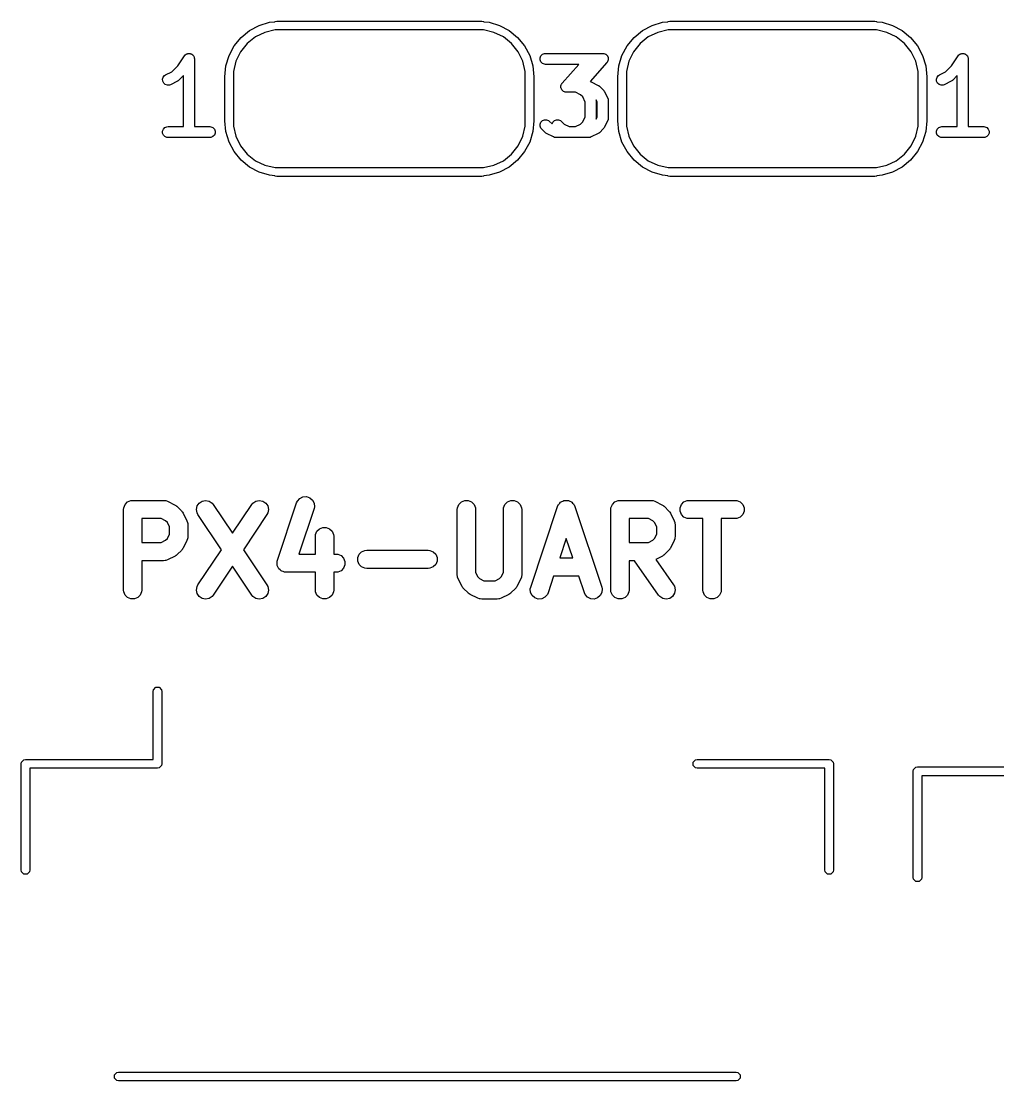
# Model space of a CAD drawing. Header units: inches. Extents: x -2.18 to 1.75, y 0.48 to 2.79.
# Drawn here: x 0.246 to 0.771, y 0.482 to 1.052 of the extents above; entities that cross this region are included whole.
import ezdxf

# ---------------------------------------------------------------- set-up
doc = ezdxf.new("R2010")
doc.units = ezdxf.units.IN
doc.header["$MEASUREMENT"] = 0
doc.layers.add('BLACK', color=250, linetype='CONTINUOUS')

msp = doc.modelspace()

# ---------------------------------------------------------------- linework, layer by layer
at = {"layer": 'BLACK', "linetype": 'CONTINUOUS'}
for p, q in [((0.36905, 1.04669), (0.37422, 1.04945)), ((0.37422, 1.04945), (0.37983, 1.05116)), ((0.37983, 1.05116), (0.38268, 1.05144)), ((0.38268, 1.05144), (0.3828, 1.05155)), ((0.3828, 1.05155), (0.3837, 1.05173)), ((0.3837, 1.05173), (0.49394, 1.05173)), ((0.49394, 1.05173), (0.49484, 1.05155)), ((0.49484, 1.05155), (0.49496, 1.05144)), ((0.49496, 1.05144), (0.49781, 1.05116)), ((0.49781, 1.05116), (0.50342, 1.04945)), ((0.50342, 1.04945), (0.50859, 1.04669)), ((0.58023, 1.04669), (0.5854, 1.04945)), ((0.5854, 1.04945), (0.59101, 1.05116)), ((0.59101, 1.05116), (0.59386, 1.05144)), ((0.59386, 1.05144), (0.59398, 1.05155)), ((0.59398, 1.05155), (0.59488, 1.05173)), ((0.59488, 1.05173), (0.70512, 1.05173)), ((0.70512, 1.05173), (0.70602, 1.05155)), ((0.70602, 1.05155), (0.70614, 1.05144)), ((0.70614, 1.05144), (0.70899, 1.05116)), ((0.70899, 1.05116), (0.7146, 1.04945)), ((0.7146, 1.04945), (0.71977, 1.04669)), ((0.36079, 1.03843), (0.36451, 1.04297)), ((0.36451, 1.04297), (0.36905, 1.04669)), ((0.37218, 1.04328), (0.36774, 1.03974)), ((0.37729, 1.04574), (0.37218, 1.04328)), ((0.38283, 1.04701), (0.37729, 1.04574)), ((0.38567, 1.04701), (0.38283, 1.04701)), ((0.49197, 1.04701), (0.38567, 1.04701)), ((0.49481, 1.04701), (0.49197, 1.04701)), ((0.50034, 1.04574), (0.49481, 1.04701)), ((0.50546, 1.04328), (0.50034, 1.04574)), ((0.5099, 1.03974), (0.50546, 1.04328)), ((0.50859, 1.04669), (0.51313, 1.04297)), ((0.51313, 1.04297), (0.51685, 1.03843)), ((0.57197, 1.03843), (0.57569, 1.04297)), ((0.57569, 1.04297), (0.58023, 1.04669)), ((0.58336, 1.04328), (0.57892, 1.03974)), ((0.58848, 1.04574), (0.58336, 1.04328)), ((0.59401, 1.04701), (0.58848, 1.04574)), ((0.59685, 1.04701), (0.59401, 1.04701)), ((0.70315, 1.04701), (0.59685, 1.04701)), ((0.70599, 1.04701), (0.70315, 1.04701)), ((0.71152, 1.04574), (0.70599, 1.04701)), ((0.71664, 1.04328), (0.71152, 1.04574)), ((0.72108, 1.03974), (0.71664, 1.04328)), ((0.71977, 1.04669), (0.72431, 1.04297)), ((0.72431, 1.04297), (0.72803, 1.03843)), ((0.35803, 1.03326), (0.36079, 1.03843)), ((0.36774, 1.03974), (0.3642, 1.0353)), ((0.51344, 1.0353), (0.5099, 1.03974)), ((0.51685, 1.03843), (0.51961, 1.03326)), ((0.56921, 1.03326), (0.57197, 1.03843)), ((0.57892, 1.03974), (0.57538, 1.0353)), ((0.72462, 1.0353), (0.72108, 1.03974)), ((0.72803, 1.03843), (0.73079, 1.03326)), ((0.33041, 1.02772), (0.334, 1.0331)), ((0.334, 1.03311), (0.33437, 1.03355)), ((0.334, 1.0331), (0.334, 1.03311)), ((0.334, 1.0331), (0.334, 1.0331)), ((0.334, 1.0331), (0.334, 1.0331)), ((0.33437, 1.03355), (0.33461, 1.03371)), ((0.33461, 1.03371), (0.33482, 1.03392)), ((0.33482, 1.03392), (0.33508, 1.03403)), ((0.33508, 1.03403), (0.33532, 1.03419)), ((0.33532, 1.03419), (0.33561, 1.03425)), ((0.33561, 1.03425), (0.33588, 1.03436)), ((0.33588, 1.03436), (0.33617, 1.03436)), ((0.33617, 1.03436), (0.33645, 1.03442)), ((0.33645, 1.03442), (0.33674, 1.03436)), ((0.33674, 1.03436), (0.33703, 1.03436)), ((0.33703, 1.03436), (0.3373, 1.03425)), ((0.3373, 1.03425), (0.33758, 1.03419)), ((0.33758, 1.03419), (0.33783, 1.03403)), ((0.33783, 1.03403), (0.3381, 1.03392)), ((0.3381, 1.03392), (0.3383, 1.03371)), ((0.3383, 1.03371), (0.33854, 1.03355)), ((0.33854, 1.03355), (0.33871, 1.03331)), ((0.33871, 1.03331), (0.33891, 1.0331)), ((0.33891, 1.0331), (0.33902, 1.03284)), ((0.33902, 1.03284), (0.33918, 1.0326)), ((0.33918, 1.0326), (0.33924, 1.03231)), ((0.33924, 1.03231), (0.33935, 1.03204)), ((0.33935, 1.03204), (0.33941, 1.03147)), ((0.35632, 1.02765), (0.35803, 1.03326)), ((0.3642, 1.0353), (0.36174, 1.03019)), ((0.5159, 1.03019), (0.51344, 1.0353)), ((0.51961, 1.03326), (0.52131, 1.02765)), ((0.52516, 1.03204), (0.5256, 1.0331)), ((0.52516, 1.03089), (0.52516, 1.03204)), ((0.5256, 1.0331), (0.52642, 1.03392)), ((0.52642, 1.03392), (0.52748, 1.03436)), ((0.52748, 1.03436), (0.52806, 1.03442)), ((0.52806, 1.03442), (0.55243, 1.03442)), ((0.55243, 1.03442), (0.55889, 1.03442)), ((0.55889, 1.03442), (0.55919, 1.03439)), ((0.55919, 1.03439), (0.55927, 1.03439)), ((0.55927, 1.03439), (0.55932, 1.03437)), ((0.55932, 1.03437), (0.55946, 1.03436)), ((0.55946, 1.03436), (0.55991, 1.03418)), ((0.55991, 1.03418), (0.56036, 1.03402)), ((0.56036, 1.03402), (0.56043, 1.03396)), ((0.56043, 1.03396), (0.56053, 1.03392)), ((0.56053, 1.03392), (0.56087, 1.03358)), ((0.56087, 1.03358), (0.56123, 1.03326)), ((0.56123, 1.03326), (0.56127, 1.03317)), ((0.56127, 1.03317), (0.56134, 1.0331)), ((0.56134, 1.0331), (0.56152, 1.03266)), ((0.56152, 1.03266), (0.56174, 1.03223)), ((0.56174, 1.03223), (0.56174, 1.03213)), ((0.56174, 1.03213), (0.56178, 1.03204)), ((0.56178, 1.03204), (0.56178, 1.03156)), ((0.56178, 1.03156), (0.56181, 1.03108)), ((0.5675, 1.02765), (0.56921, 1.03326)), ((0.57538, 1.0353), (0.57292, 1.03019)), ((0.72708, 1.03019), (0.72462, 1.0353)), ((0.73079, 1.03326), (0.7325, 1.02765)), ((0.74632, 1.02772), (0.74991, 1.0331)), ((0.74991, 1.03311), (0.75027, 1.03355)), ((0.74991, 1.0331), (0.74991, 1.03311)), ((0.74991, 1.0331), (0.74991, 1.0331)), ((0.74991, 1.0331), (0.74991, 1.0331)), ((0.75027, 1.03355), (0.75051, 1.03371)), ((0.75051, 1.03371), (0.75072, 1.03392)), ((0.75072, 1.03392), (0.75099, 1.03403)), ((0.75099, 1.03403), (0.75123, 1.03419)), ((0.75123, 1.03419), (0.75152, 1.03425)), ((0.75152, 1.03425), (0.75179, 1.03436)), ((0.75179, 1.03436), (0.75208, 1.03436)), ((0.75208, 1.03436), (0.75236, 1.03442)), ((0.75236, 1.03442), (0.75265, 1.03436)), ((0.75265, 1.03436), (0.75294, 1.03436)), ((0.75294, 1.03436), (0.75321, 1.03425)), ((0.75321, 1.03425), (0.75349, 1.03419)), ((0.75349, 1.03419), (0.75373, 1.03403)), ((0.75373, 1.03403), (0.754, 1.03392)), ((0.754, 1.03392), (0.75421, 1.03371)), ((0.75421, 1.03371), (0.75445, 1.03355)), ((0.75445, 1.03355), (0.75461, 1.03331)), ((0.75461, 1.03331), (0.75482, 1.0331)), ((0.75482, 1.0331), (0.75493, 1.03284)), ((0.75493, 1.03284), (0.75509, 1.0326)), ((0.75509, 1.0326), (0.75515, 1.03231)), ((0.75515, 1.03231), (0.75526, 1.03204)), ((0.75526, 1.03204), (0.75531, 1.03147)), ((0.32721, 1.02452), (0.33041, 1.02772)), ((0.33941, 1.03147), (0.33941, 1.03147)), ((0.33941, 1.03147), (0.33941, 1.03147)), ((0.33941, 1.03147), (0.33941, 1.03146)), ((0.33941, 1.03146), (0.33941, 0.99505)), ((0.35575, 1.02181), (0.35632, 1.02765)), ((0.36174, 1.03019), (0.36047, 1.02465)), ((0.51717, 1.02465), (0.5159, 1.03019)), ((0.52131, 1.02765), (0.52189, 1.02181)), ((0.5256, 1.02982), (0.52516, 1.03089)), ((0.52642, 1.02901), (0.5256, 1.02982)), ((0.52748, 1.02857), (0.52642, 1.02901)), ((0.52806, 1.02851), (0.52748, 1.02857)), ((0.53451, 1.02851), (0.52806, 1.02851)), ((0.54592, 1.02851), (0.53451, 1.02851)), ((0.53708, 1.01841), (0.54592, 1.02851)), ((0.56111, 1.02952), (0.55218, 1.01931)), ((0.56129, 1.02977), (0.56111, 1.02952)), ((0.56134, 1.02982), (0.56129, 1.02977)), ((0.56136, 1.02988), (0.56134, 1.02982)), ((0.56145, 1.02999), (0.56136, 1.02988)), ((0.5616, 1.03044), (0.56145, 1.02999)), ((0.56178, 1.03089), (0.5616, 1.03044)), ((0.56181, 1.03108), (0.56178, 1.03099)), ((0.56178, 1.03099), (0.56178, 1.03089)), ((0.56693, 1.02181), (0.5675, 1.02765)), ((0.57292, 1.03019), (0.57165, 1.02465)), ((0.72835, 1.02465), (0.72708, 1.03019)), ((0.7325, 1.02765), (0.73307, 1.02181)), ((0.74311, 1.02452), (0.74632, 1.02772)), ((0.75531, 1.03147), (0.75531, 1.03147)), ((0.75531, 1.03147), (0.75531, 1.03147)), ((0.75531, 1.03147), (0.75531, 1.03146)), ((0.75531, 1.03146), (0.75531, 0.99505)), ((0.32228, 1.02058), (0.32264, 1.02168)), ((0.32236, 1.01944), (0.32228, 1.02058)), ((0.32264, 1.02168), (0.3234, 1.02255)), ((0.3234, 1.02255), (0.32389, 1.02286)), ((0.32389, 1.02286), (0.32721, 1.02452)), ((0.3335, 1.02246), (0.33105, 1.02)), ((0.3335, 0.99505), (0.3335, 1.02246)), ((0.35575, 0.99819), (0.35575, 1.02181)), ((0.36047, 1.02465), (0.36047, 1.02181)), ((0.36047, 1.02181), (0.36047, 0.99819)), ((0.51717, 1.02181), (0.51717, 1.02465)), ((0.51717, 0.99819), (0.51717, 1.02181)), ((0.52189, 1.02181), (0.52189, 0.99819)), ((0.56693, 0.99819), (0.56693, 1.02181)), ((0.57165, 1.02465), (0.57165, 1.02181)), ((0.57165, 1.02181), (0.57165, 0.99819)), ((0.72835, 1.02181), (0.72835, 1.02465)), ((0.72835, 0.99819), (0.72835, 1.02181)), ((0.73307, 1.02181), (0.73307, 0.99819)), ((0.73818, 1.02058), (0.73855, 1.02168)), ((0.73827, 1.01944), (0.73818, 1.02058)), ((0.73855, 1.02168), (0.7393, 1.02255)), ((0.7393, 1.02255), (0.73979, 1.02286)), ((0.73979, 1.02286), (0.74311, 1.02452)), ((0.74941, 1.02246), (0.74695, 1.02)), ((0.74941, 0.99505), (0.74941, 1.02246)), ((0.32288, 1.0184), (0.32236, 1.01944)), ((0.32375, 1.01765), (0.32288, 1.0184)), ((0.32484, 1.01729), (0.32375, 1.01765)), ((0.32599, 1.01737), (0.32484, 1.01729)), ((0.32653, 1.01757), (0.32599, 1.01737)), ((0.33028, 1.01945), (0.32653, 1.01757)), ((0.33053, 1.01961), (0.33028, 1.01945)), ((0.3306, 1.01963), (0.33053, 1.01961)), ((0.33068, 1.0197), (0.3306, 1.01963)), ((0.33077, 1.01976), (0.33068, 1.0197)), ((0.33082, 1.01982), (0.33077, 1.01976)), ((0.33105, 1.02), (0.33082, 1.01982)), ((0.53638, 1.01685), (0.53641, 1.01694)), ((0.53641, 1.01637), (0.53638, 1.01685)), ((0.53641, 1.01704), (0.53659, 1.01748)), ((0.53641, 1.01694), (0.53641, 1.01704)), ((0.53641, 1.01589), (0.53641, 1.01637)), ((0.53645, 1.0158), (0.53641, 1.01589)), ((0.53646, 1.0157), (0.53645, 1.0158)), ((0.53667, 1.01527), (0.53646, 1.0157)), ((0.53659, 1.01748), (0.53675, 1.01794)), ((0.53685, 1.01483), (0.53667, 1.01527)), ((0.53675, 1.01794), (0.53683, 1.01805)), ((0.53683, 1.01805), (0.53685, 1.01811)), ((0.53685, 1.01811), (0.53691, 1.01816)), ((0.53692, 1.01475), (0.53685, 1.01483)), ((0.53691, 1.01816), (0.53708, 1.01841)), ((0.53697, 1.01467), (0.53692, 1.01475)), ((0.53733, 1.01435), (0.53697, 1.01467)), ((0.55218, 1.01931), (0.55271, 1.01911)), ((0.55271, 1.01911), (0.55646, 1.01723)), ((0.55646, 1.01723), (0.55671, 1.01708)), ((0.55671, 1.01708), (0.55678, 1.01705)), ((0.55678, 1.01705), (0.55686, 1.01698)), ((0.55686, 1.01698), (0.55695, 1.01692)), ((0.55695, 1.01692), (0.557, 1.01686)), ((0.557, 1.01686), (0.55722, 1.01668)), ((0.55722, 1.01668), (0.5591, 1.0148)), ((0.5591, 1.0148), (0.55929, 1.01458)), ((0.55929, 1.01458), (0.55934, 1.01453)), ((0.55934, 1.01453), (0.5594, 1.01444)), ((0.5594, 1.01444), (0.55947, 1.01436)), ((0.73878, 1.0184), (0.73827, 1.01944)), ((0.73965, 1.01765), (0.73878, 1.0184)), ((0.74074, 1.01729), (0.73965, 1.01765)), ((0.74189, 1.01737), (0.74074, 1.01729)), ((0.74243, 1.01757), (0.74189, 1.01737)), ((0.74618, 1.01945), (0.74243, 1.01757)), ((0.74643, 1.01961), (0.74618, 1.01945)), ((0.7465, 1.01963), (0.74643, 1.01961)), ((0.74658, 1.0197), (0.7465, 1.01963)), ((0.74667, 1.01976), (0.74658, 1.0197)), ((0.74672, 1.01982), (0.74667, 1.01976)), ((0.74695, 1.02), (0.74672, 1.01982)), ((0.53767, 1.01401), (0.53733, 1.01435)), ((0.53776, 1.01397), (0.53767, 1.01401)), ((0.53783, 1.01391), (0.53776, 1.01397)), ((0.53829, 1.01375), (0.53783, 1.01391)), ((0.53873, 1.01357), (0.53829, 1.01375)), ((0.53887, 1.01356), (0.53873, 1.01357)), ((0.53892, 1.01354), (0.53887, 1.01356)), ((0.539, 1.01354), (0.53892, 1.01354)), ((0.53931, 1.01351), (0.539, 1.01354)), ((0.54423, 1.01351), (0.53931, 1.01351)), ((0.54693, 1.01216), (0.54423, 1.01351)), ((0.54813, 1.01097), (0.54693, 1.01216)), ((0.54948, 1.00827), (0.54813, 1.01097)), ((0.55593, 1.00827), (0.55533, 1.00947)), ((0.55533, 1.00947), (0.55538, 1.00897)), ((0.55538, 1.00897), (0.55538, 0.99959)), ((0.55947, 1.01436), (0.5595, 1.01428)), ((0.5595, 1.01428), (0.55965, 1.01404)), ((0.55965, 1.01404), (0.56153, 1.01029)), ((0.56153, 1.01029), (0.56173, 1.00975)), ((0.56173, 1.00975), (0.56174, 1.00964)), ((0.56174, 1.00964), (0.56178, 1.00954)), ((0.56178, 1.00954), (0.56184, 1.00897)), ((0.56184, 1.00897), (0.56184, 0.99959)), ((0.54948, 1.00029), (0.54948, 1.00827)), ((0.55593, 1.00029), (0.55593, 1.00827)), ((0.35632, 0.99235), (0.35575, 0.99819)), ((0.36047, 0.99819), (0.36047, 0.99535)), ((0.51717, 0.99535), (0.51717, 0.99819)), ((0.52189, 0.99819), (0.52131, 0.99235)), ((0.52516, 0.99642), (0.5256, 0.99748)), ((0.5256, 0.99748), (0.52642, 0.9983)), ((0.52642, 0.9983), (0.52748, 0.99874)), ((0.52748, 0.99874), (0.52863, 0.99874)), ((0.52863, 0.99874), (0.5297, 0.9983)), ((0.5297, 0.9983), (0.53015, 0.99793)), ((0.53015, 0.99793), (0.53163, 0.99645)), ((0.53163, 0.99645), (0.53206, 0.99748)), ((0.53206, 0.99748), (0.53287, 0.9983)), ((0.53287, 0.9983), (0.53394, 0.99874)), ((0.53394, 0.99874), (0.53509, 0.99874)), ((0.53509, 0.99874), (0.53615, 0.9983)), ((0.53615, 0.9983), (0.5366, 0.99793)), ((0.5366, 0.99793), (0.53814, 0.9964)), ((0.54693, 0.9964), (0.54813, 0.99759)), ((0.54813, 0.99759), (0.54948, 1.00029)), ((0.55533, 0.99909), (0.55593, 1.00029)), ((0.55538, 0.99959), (0.55533, 0.99909)), ((0.56153, 0.99827), (0.55965, 0.99452)), ((0.56173, 0.99881), (0.56153, 0.99827)), ((0.56174, 0.99892), (0.56173, 0.99881)), ((0.56178, 0.99902), (0.56174, 0.99892)), ((0.56184, 0.99959), (0.56178, 0.99902)), ((0.5675, 0.99235), (0.56693, 0.99819)), ((0.57165, 0.99819), (0.57165, 0.99535)), ((0.72835, 0.99535), (0.72835, 0.99819)), ((0.73307, 0.99819), (0.7325, 0.99235)), ((0.32231, 0.99267), (0.32275, 0.99373)), ((0.32231, 0.99152), (0.32231, 0.99267)), ((0.32275, 0.99373), (0.32357, 0.99455)), ((0.32357, 0.99455), (0.32463, 0.99499)), ((0.32463, 0.99499), (0.32521, 0.99505)), ((0.32521, 0.99505), (0.3335, 0.99505)), ((0.33941, 0.99505), (0.34771, 0.99505)), ((0.34771, 0.99505), (0.34828, 0.99499)), ((0.34828, 0.99499), (0.34935, 0.99455)), ((0.34935, 0.99455), (0.35016, 0.99373)), ((0.35016, 0.99373), (0.3506, 0.99267)), ((0.3506, 0.99267), (0.3506, 0.99152)), ((0.35803, 0.98674), (0.35632, 0.99235)), ((0.36047, 0.99535), (0.36174, 0.98981)), ((0.5159, 0.98981), (0.51717, 0.99535)), ((0.52131, 0.99235), (0.51961, 0.98674)), ((0.52516, 0.99527), (0.52516, 0.99642)), ((0.5256, 0.9942), (0.52516, 0.99527)), ((0.52597, 0.99376), (0.5256, 0.9942)), ((0.52784, 0.99188), (0.52597, 0.99376)), ((0.52807, 0.99169), (0.52784, 0.99188)), ((0.52812, 0.99164), (0.52807, 0.99169)), ((0.52821, 0.99158), (0.52812, 0.99164)), ((0.53814, 0.9964), (0.54084, 0.99505)), ((0.54084, 0.99505), (0.54423, 0.99505)), ((0.54423, 0.99505), (0.54693, 0.9964)), ((0.55695, 0.99164), (0.55686, 0.99158)), ((0.557, 0.99169), (0.55695, 0.99164)), ((0.55722, 0.99188), (0.557, 0.99169)), ((0.5591, 0.99376), (0.55722, 0.99188)), ((0.55929, 0.99398), (0.5591, 0.99376)), ((0.55934, 0.99403), (0.55929, 0.99398)), ((0.5594, 0.99412), (0.55934, 0.99403)), ((0.55947, 0.9942), (0.5594, 0.99412)), ((0.5595, 0.99427), (0.55947, 0.9942)), ((0.55965, 0.99452), (0.5595, 0.99427)), ((0.56921, 0.98674), (0.5675, 0.99235)), ((0.57165, 0.99535), (0.57292, 0.98981)), ((0.72708, 0.98981), (0.72835, 0.99535)), ((0.7325, 0.99235), (0.73079, 0.98674)), ((0.73822, 0.99267), (0.73866, 0.99373)), ((0.73822, 0.99152), (0.73822, 0.99267)), ((0.73866, 0.99373), (0.73947, 0.99455)), ((0.73947, 0.99455), (0.74054, 0.99499)), ((0.74054, 0.99499), (0.74111, 0.99505)), ((0.74111, 0.99505), (0.74941, 0.99505)), ((0.75531, 0.99505), (0.76361, 0.99505)), ((0.76361, 0.99505), (0.76419, 0.99499)), ((0.76419, 0.99499), (0.76525, 0.99455)), ((0.76525, 0.99455), (0.76607, 0.99373)), ((0.76607, 0.99373), (0.76651, 0.99267)), ((0.76651, 0.99267), (0.76651, 0.99152)), ((0.32275, 0.99045), (0.32231, 0.99152)), ((0.32357, 0.98964), (0.32275, 0.99045)), ((0.32463, 0.9892), (0.32357, 0.98964)), ((0.32521, 0.98914), (0.32463, 0.9892)), ((0.34771, 0.98914), (0.32521, 0.98914)), ((0.34828, 0.9892), (0.34771, 0.98914)), ((0.34935, 0.98964), (0.34828, 0.9892)), ((0.35016, 0.99045), (0.34935, 0.98964)), ((0.3506, 0.99152), (0.35016, 0.99045)), ((0.36079, 0.98157), (0.35803, 0.98674)), ((0.36174, 0.98981), (0.3642, 0.9847)), ((0.51344, 0.9847), (0.5159, 0.98981)), ((0.51961, 0.98674), (0.51685, 0.98157)), ((0.52829, 0.99151), (0.52821, 0.99158)), ((0.52836, 0.99148), (0.52829, 0.99151)), ((0.52861, 0.99133), (0.52836, 0.99148)), ((0.53236, 0.98945), (0.52861, 0.99133)), ((0.5329, 0.98925), (0.53236, 0.98945)), ((0.53301, 0.98924), (0.5329, 0.98925)), ((0.53311, 0.9892), (0.53301, 0.98924)), ((0.53368, 0.98914), (0.53311, 0.9892)), ((0.54014, 0.98914), (0.53368, 0.98914)), ((0.55139, 0.98914), (0.54014, 0.98914)), ((0.55196, 0.9892), (0.55139, 0.98914)), ((0.55206, 0.98924), (0.55196, 0.9892)), ((0.55217, 0.98925), (0.55206, 0.98924)), ((0.55271, 0.98945), (0.55217, 0.98925)), ((0.55646, 0.99133), (0.55271, 0.98945)), ((0.55671, 0.99148), (0.55646, 0.99133)), ((0.55678, 0.99151), (0.55671, 0.99148)), ((0.55686, 0.99158), (0.55678, 0.99151)), ((0.57197, 0.98157), (0.56921, 0.98674)), ((0.57292, 0.98981), (0.57538, 0.9847)), ((0.72462, 0.9847), (0.72708, 0.98981)), ((0.73079, 0.98674), (0.72803, 0.98157)), ((0.73866, 0.99045), (0.73822, 0.99152)), ((0.73947, 0.98964), (0.73866, 0.99045)), ((0.74054, 0.9892), (0.73947, 0.98964)), ((0.74111, 0.98914), (0.74054, 0.9892)), ((0.76361, 0.98914), (0.74111, 0.98914)), ((0.76419, 0.9892), (0.76361, 0.98914)), ((0.76525, 0.98964), (0.76419, 0.9892)), ((0.76607, 0.99045), (0.76525, 0.98964)), ((0.76651, 0.99152), (0.76607, 0.99045)), ((0.36451, 0.97703), (0.36079, 0.98157)), ((0.3642, 0.9847), (0.36774, 0.98026)), ((0.36774, 0.98026), (0.37218, 0.97672)), ((0.50546, 0.97672), (0.5099, 0.98026)), ((0.5099, 0.98026), (0.51344, 0.9847)), ((0.51685, 0.98157), (0.51313, 0.97703)), ((0.57569, 0.97703), (0.57197, 0.98157)), ((0.57538, 0.9847), (0.57892, 0.98026)), ((0.57892, 0.98026), (0.58336, 0.97672)), ((0.71664, 0.97672), (0.72108, 0.98026)), ((0.72108, 0.98026), (0.72462, 0.9847)), ((0.72803, 0.98157), (0.72431, 0.97703)), ((0.36905, 0.97331), (0.36451, 0.97703)), ((0.37218, 0.97672), (0.37729, 0.97426)), ((0.50034, 0.97426), (0.50546, 0.97672)), ((0.51313, 0.97703), (0.50859, 0.97331)), ((0.58023, 0.97331), (0.57569, 0.97703)), ((0.58336, 0.97672), (0.58848, 0.97426)), ((0.71152, 0.97426), (0.71664, 0.97672)), ((0.72431, 0.97703), (0.71977, 0.97331)), ((0.37422, 0.97055), (0.36905, 0.97331)), ((0.37983, 0.96884), (0.37422, 0.97055)), ((0.37729, 0.97426), (0.38283, 0.97299)), ((0.38268, 0.96856), (0.37983, 0.96884)), ((0.38283, 0.97299), (0.3837, 0.97299)), ((0.3837, 0.97299), (0.49394, 0.97299)), ((0.49394, 0.97299), (0.49481, 0.97299)), ((0.49481, 0.97299), (0.50034, 0.97426)), ((0.49781, 0.96884), (0.49496, 0.96856)), ((0.50342, 0.97055), (0.49781, 0.96884)), ((0.50859, 0.97331), (0.50342, 0.97055)), ((0.5854, 0.97055), (0.58023, 0.97331)), ((0.59101, 0.96884), (0.5854, 0.97055)), ((0.58848, 0.97426), (0.59401, 0.97299)), ((0.59386, 0.96856), (0.59101, 0.96884)), ((0.59401, 0.97299), (0.59488, 0.97299)), ((0.59488, 0.97299), (0.70512, 0.97299)), ((0.70512, 0.97299), (0.70599, 0.97299)), ((0.70599, 0.97299), (0.71152, 0.97426)), ((0.70899, 0.96884), (0.70614, 0.96856)), ((0.7146, 0.97055), (0.70899, 0.96884)), ((0.71977, 0.97331), (0.7146, 0.97055)), ((0.3828, 0.96845), (0.38268, 0.96856)), ((0.3837, 0.96827), (0.3828, 0.96845)), ((0.38567, 0.96827), (0.3837, 0.96827)), ((0.49197, 0.96827), (0.38567, 0.96827)), ((0.49394, 0.96827), (0.49197, 0.96827)), ((0.49484, 0.96845), (0.49394, 0.96827)), ((0.49496, 0.96856), (0.49484, 0.96845)), ((0.59398, 0.96845), (0.59386, 0.96856)), ((0.59488, 0.96827), (0.59398, 0.96845)), ((0.59685, 0.96827), (0.59488, 0.96827)), ((0.70315, 0.96827), (0.59685, 0.96827)), ((0.70512, 0.96827), (0.70315, 0.96827)), ((0.70602, 0.96845), (0.70512, 0.96827)), ((0.70614, 0.96856), (0.70602, 0.96845)), ((0.30212, 0.79185), (0.30347, 0.79321)), ((0.30347, 0.79321), (0.30525, 0.79395)), ((0.30525, 0.79395), (0.30621, 0.79404)), ((0.30621, 0.79404), (0.32271, 0.79404)), ((0.32271, 0.79404), (0.32367, 0.79395)), ((0.32367, 0.79395), (0.32383, 0.79388)), ((0.32383, 0.79388), (0.32401, 0.79387)), ((0.32401, 0.79387), (0.32491, 0.79352)), ((0.32491, 0.79352), (0.32903, 0.79146)), ((0.34085, 0.79101), (0.34191, 0.7926)), ((0.34191, 0.7926), (0.34351, 0.79367)), ((0.34351, 0.79367), (0.3454, 0.79404)), ((0.3454, 0.79404), (0.34728, 0.79366)), ((0.34728, 0.79366), (0.34887, 0.7926)), ((0.34887, 0.7926), (0.34948, 0.79185)), ((0.37017, 0.79185), (0.37078, 0.7926)), ((0.37078, 0.7926), (0.37237, 0.79366)), ((0.37237, 0.79366), (0.37426, 0.79404)), ((0.37426, 0.79404), (0.37614, 0.79367)), ((0.37614, 0.79367), (0.37774, 0.7926)), ((0.37774, 0.7926), (0.37881, 0.79101)), ((0.38403, 0.7618), (0.39434, 0.79274)), ((0.39434, 0.79274), (0.39473, 0.79362)), ((0.39473, 0.79362), (0.39599, 0.79507)), ((0.39599, 0.79507), (0.39771, 0.79593)), ((0.39771, 0.79593), (0.39962, 0.79606)), ((0.39962, 0.79606), (0.40145, 0.79546)), ((0.40145, 0.79546), (0.4029, 0.7942)), ((0.4029, 0.7942), (0.40375, 0.79248)), ((0.40375, 0.79248), (0.40389, 0.79057)), ((0.48153, 0.79185), (0.48289, 0.79321)), ((0.48289, 0.79321), (0.48466, 0.79395)), ((0.48466, 0.79395), (0.48658, 0.79395)), ((0.48658, 0.79395), (0.48836, 0.79321)), ((0.48836, 0.79321), (0.48971, 0.79185)), ((0.50628, 0.79185), (0.50764, 0.79321)), ((0.50764, 0.79321), (0.50941, 0.79395)), ((0.50941, 0.79395), (0.51133, 0.79395)), ((0.51133, 0.79395), (0.5131, 0.79321)), ((0.5131, 0.79321), (0.51446, 0.79185)), ((0.5352, 0.79182), (0.53535, 0.79214)), ((0.53535, 0.79214), (0.53582, 0.79254)), ((0.53582, 0.79254), (0.53622, 0.79301)), ((0.53622, 0.79301), (0.53654, 0.79316)), ((0.53654, 0.79316), (0.5368, 0.79339)), ((0.5368, 0.79339), (0.53739, 0.79359)), ((0.53739, 0.79359), (0.53794, 0.79387)), ((0.53794, 0.79387), (0.53829, 0.79389)), ((0.53829, 0.79389), (0.53863, 0.794)), ((0.53863, 0.794), (0.53924, 0.79396)), ((0.53924, 0.79396), (0.53986, 0.794)), ((0.53986, 0.794), (0.54019, 0.79389)), ((0.54019, 0.79389), (0.54054, 0.79387)), ((0.54054, 0.79387), (0.54109, 0.79359)), ((0.54109, 0.79359), (0.54168, 0.79339)), ((0.54168, 0.79339), (0.54194, 0.79316)), ((0.54194, 0.79316), (0.54226, 0.79301)), ((0.54226, 0.79301), (0.54266, 0.79254)), ((0.54266, 0.79254), (0.54313, 0.79214)), ((0.54313, 0.79214), (0.54329, 0.79182)), ((0.56402, 0.79185), (0.56538, 0.79321)), ((0.56538, 0.79321), (0.56715, 0.79395)), ((0.56715, 0.79395), (0.56811, 0.79404)), ((0.56811, 0.79404), (0.58461, 0.79404)), ((0.58461, 0.79404), (0.58557, 0.79395)), ((0.58557, 0.79395), (0.58573, 0.79388)), ((0.58573, 0.79388), (0.58591, 0.79387)), ((0.58591, 0.79387), (0.58681, 0.79352)), ((0.58681, 0.79352), (0.59094, 0.79146)), ((0.60114, 0.79185), (0.6025, 0.79321)), ((0.6025, 0.79321), (0.60427, 0.79395)), ((0.60427, 0.79395), (0.60523, 0.79404)), ((0.60523, 0.79404), (0.62998, 0.79404)), ((0.62998, 0.79404), (0.63094, 0.79395)), ((0.63094, 0.79395), (0.63271, 0.79321)), ((0.63271, 0.79321), (0.63407, 0.79185)), ((0.30129, 0.78912), (0.30138, 0.79008)), ((0.30129, 0.74581), (0.30129, 0.78912)), ((0.30138, 0.79008), (0.30212, 0.79185)), ((0.32903, 0.79146), (0.32944, 0.7912)), ((0.32944, 0.7912), (0.32956, 0.79115)), ((0.32956, 0.79115), (0.3297, 0.79104)), ((0.3297, 0.79104), (0.32985, 0.79094)), ((0.32985, 0.79094), (0.32993, 0.79085)), ((0.32993, 0.79085), (0.33031, 0.79054)), ((0.33031, 0.79054), (0.33237, 0.78847)), ((0.33237, 0.78847), (0.33268, 0.7881)), ((0.33268, 0.7881), (0.33278, 0.78801)), ((0.33278, 0.78801), (0.33287, 0.78786)), ((0.33287, 0.78786), (0.33298, 0.78773)), ((0.33298, 0.78773), (0.33303, 0.78761)), ((0.33303, 0.78761), (0.33329, 0.7872)), ((0.33329, 0.7872), (0.33536, 0.78307)), ((0.34047, 0.78912), (0.34085, 0.79101)), ((0.34084, 0.78724), (0.34047, 0.78912)), ((0.3413, 0.78639), (0.34084, 0.78724)), ((0.34948, 0.79185), (0.35983, 0.77634)), ((0.35983, 0.77634), (0.37017, 0.79185)), ((0.37881, 0.78724), (0.37836, 0.78639)), ((0.37881, 0.79101), (0.37918, 0.78912)), ((0.37918, 0.78912), (0.37881, 0.78724)), ((0.40368, 0.78962), (0.39552, 0.76517)), ((0.40389, 0.79057), (0.40368, 0.78962)), ((0.4807, 0.78912), (0.4808, 0.79008)), ((0.4807, 0.75406), (0.4807, 0.78912)), ((0.4808, 0.79008), (0.48153, 0.79185)), ((0.48971, 0.79185), (0.49045, 0.79008)), ((0.49045, 0.79008), (0.49054, 0.78912)), ((0.49054, 0.78912), (0.49054, 0.75522)), ((0.50545, 0.78912), (0.50554, 0.79008)), ((0.50545, 0.75522), (0.50545, 0.78912)), ((0.50554, 0.79008), (0.50628, 0.79185)), ((0.51446, 0.79185), (0.5152, 0.79008)), ((0.5152, 0.79008), (0.51529, 0.78912)), ((0.51529, 0.78912), (0.51529, 0.75406)), ((0.52014, 0.74737), (0.53457, 0.79068)), ((0.53457, 0.79068), (0.53497, 0.79156)), ((0.53497, 0.79156), (0.5352, 0.79182)), ((0.54329, 0.79182), (0.54352, 0.79156)), ((0.54352, 0.79156), (0.54391, 0.79068)), ((0.54391, 0.79068), (0.55835, 0.74737)), ((0.56319, 0.78912), (0.56329, 0.79008)), ((0.56319, 0.74581), (0.56319, 0.78912)), ((0.56329, 0.79008), (0.56402, 0.79185)), ((0.59094, 0.79146), (0.59135, 0.7912)), ((0.59135, 0.7912), (0.59147, 0.79115)), ((0.59147, 0.79115), (0.5916, 0.79104)), ((0.5916, 0.79104), (0.59175, 0.79094)), ((0.59175, 0.79094), (0.59184, 0.79085)), ((0.59184, 0.79085), (0.59221, 0.79054)), ((0.59221, 0.79054), (0.59428, 0.78847)), ((0.59428, 0.78847), (0.59459, 0.7881)), ((0.59459, 0.7881), (0.59468, 0.78801)), ((0.59468, 0.78801), (0.59478, 0.78786)), ((0.59478, 0.78786), (0.59489, 0.78773)), ((0.59489, 0.78773), (0.59494, 0.78761)), ((0.59494, 0.78761), (0.5952, 0.7872)), ((0.5952, 0.7872), (0.59726, 0.78307)), ((0.60041, 0.79008), (0.60114, 0.79185)), ((0.60041, 0.78816), (0.60041, 0.79008)), ((0.60114, 0.78638), (0.60041, 0.78816)), ((0.63407, 0.79185), (0.63481, 0.79008)), ((0.63481, 0.78816), (0.63407, 0.78638)), ((0.63481, 0.79008), (0.63481, 0.78816)), ((0.32154, 0.7842), (0.31113, 0.7842)), ((0.31113, 0.7842), (0.31113, 0.77136)), ((0.32391, 0.78301), (0.32154, 0.7842)), ((0.32485, 0.78208), (0.32391, 0.78301)), ((0.32603, 0.77971), (0.32485, 0.78208)), ((0.33536, 0.78307), (0.3357, 0.78217)), ((0.3357, 0.78217), (0.33571, 0.78199)), ((0.33571, 0.78199), (0.33578, 0.78183)), ((0.33578, 0.78183), (0.33588, 0.78087)), ((0.33588, 0.78087), (0.33588, 0.77468)), ((0.35391, 0.76747), (0.3413, 0.78639)), ((0.37836, 0.78639), (0.36574, 0.76747)), ((0.58345, 0.7842), (0.57303, 0.7842)), ((0.57303, 0.7842), (0.57303, 0.77136)), ((0.58582, 0.78301), (0.58345, 0.7842)), ((0.58675, 0.78208), (0.58582, 0.78301)), ((0.58794, 0.77971), (0.58675, 0.78208)), ((0.59726, 0.78307), (0.59761, 0.78217)), ((0.59761, 0.78217), (0.59762, 0.78199)), ((0.59762, 0.78199), (0.59769, 0.78183)), ((0.59769, 0.78183), (0.59778, 0.78087)), ((0.59778, 0.78087), (0.59778, 0.77468)), ((0.6025, 0.78503), (0.60114, 0.78638)), ((0.60427, 0.78429), (0.6025, 0.78503)), ((0.60523, 0.7842), (0.60427, 0.78429)), ((0.61268, 0.7842), (0.60523, 0.7842)), ((0.61268, 0.74581), (0.61268, 0.7842)), ((0.62998, 0.7842), (0.62253, 0.7842)), ((0.62253, 0.7842), (0.62253, 0.74581)), ((0.63094, 0.78429), (0.62998, 0.7842)), ((0.63271, 0.78503), (0.63094, 0.78429)), ((0.63407, 0.78638), (0.63271, 0.78503)), ((0.32485, 0.77347), (0.32603, 0.77584)), ((0.32603, 0.77584), (0.32603, 0.77971)), ((0.4044, 0.77468), (0.40449, 0.77564)), ((0.40449, 0.77564), (0.40523, 0.77742)), ((0.40523, 0.77742), (0.40659, 0.77878)), ((0.40659, 0.77878), (0.40836, 0.77951)), ((0.40836, 0.77951), (0.41028, 0.77951)), ((0.41028, 0.77951), (0.41205, 0.77878)), ((0.41205, 0.77878), (0.41341, 0.77742)), ((0.41341, 0.77742), (0.41415, 0.77564)), ((0.41415, 0.77564), (0.41424, 0.77468)), ((0.58675, 0.77347), (0.58794, 0.77584)), ((0.58794, 0.77584), (0.58794, 0.77971)), ((0.31113, 0.77136), (0.32154, 0.77136)), ((0.32154, 0.77136), (0.32391, 0.77254)), ((0.32391, 0.77254), (0.32485, 0.77347)), ((0.33536, 0.77248), (0.33329, 0.76836)), ((0.3357, 0.77338), (0.33536, 0.77248)), ((0.33571, 0.77356), (0.3357, 0.77338)), ((0.33578, 0.77372), (0.33571, 0.77356)), ((0.33588, 0.77468), (0.33578, 0.77372)), ((0.4044, 0.76517), (0.4044, 0.77468)), ((0.41424, 0.77468), (0.41424, 0.76517)), ((0.53924, 0.77356), (0.53576, 0.76311)), ((0.54272, 0.76311), (0.53924, 0.77356)), ((0.57303, 0.77136), (0.58345, 0.77136)), ((0.58345, 0.77136), (0.58582, 0.77254)), ((0.58582, 0.77254), (0.58675, 0.77347)), ((0.59726, 0.77248), (0.5952, 0.76836)), ((0.59761, 0.77338), (0.59726, 0.77248)), ((0.59762, 0.77356), (0.59761, 0.77338)), ((0.59769, 0.77372), (0.59762, 0.77356)), ((0.59778, 0.77468), (0.59769, 0.77372)), ((0.32903, 0.76409), (0.32491, 0.76203)), ((0.32944, 0.76435), (0.32903, 0.76409)), ((0.32956, 0.7644), (0.32944, 0.76435)), ((0.3297, 0.76452), (0.32956, 0.7644)), ((0.32985, 0.76461), (0.3297, 0.76452)), ((0.32993, 0.76471), (0.32985, 0.76461)), ((0.33031, 0.76502), (0.32993, 0.76471)), ((0.33237, 0.76708), (0.33031, 0.76502)), ((0.33268, 0.76746), (0.33237, 0.76708)), ((0.33278, 0.76754), (0.33268, 0.76746)), ((0.33287, 0.76769), (0.33278, 0.76754)), ((0.33298, 0.76782), (0.33287, 0.76769)), ((0.33303, 0.76794), (0.33298, 0.76782)), ((0.33329, 0.76836), (0.33303, 0.76794)), ((0.3413, 0.74854), (0.35391, 0.76747)), ((0.36574, 0.76747), (0.37836, 0.74854)), ((0.39552, 0.76517), (0.4044, 0.76517)), ((0.41424, 0.76517), (0.41551, 0.76517)), ((0.41551, 0.76517), (0.41647, 0.76507)), ((0.41647, 0.76507), (0.41824, 0.76434)), ((0.41824, 0.76434), (0.4196, 0.76298)), ((0.42718, 0.76327), (0.42791, 0.76504)), ((0.42791, 0.76504), (0.42927, 0.7664)), ((0.42927, 0.7664), (0.43104, 0.76714)), ((0.43104, 0.76714), (0.432, 0.76723)), ((0.432, 0.76723), (0.465, 0.76723)), ((0.465, 0.76723), (0.46596, 0.76714)), ((0.46596, 0.76714), (0.46773, 0.7664)), ((0.46773, 0.7664), (0.46909, 0.76504)), ((0.46909, 0.76504), (0.46983, 0.76327)), ((0.59094, 0.76409), (0.58733, 0.76229)), ((0.59135, 0.76435), (0.59094, 0.76409)), ((0.59147, 0.7644), (0.59135, 0.76435)), ((0.5916, 0.76452), (0.59147, 0.7644)), ((0.59175, 0.76461), (0.5916, 0.76452)), ((0.59184, 0.76471), (0.59175, 0.76461)), ((0.59221, 0.76502), (0.59184, 0.76471)), ((0.59428, 0.76708), (0.59221, 0.76502)), ((0.59459, 0.76746), (0.59428, 0.76708)), ((0.59468, 0.76754), (0.59459, 0.76746)), ((0.59478, 0.76769), (0.59468, 0.76754)), ((0.59489, 0.76782), (0.59478, 0.76769)), ((0.59494, 0.76794), (0.59489, 0.76782)), ((0.5952, 0.76836), (0.59494, 0.76794)), ((0.32271, 0.76151), (0.31113, 0.76151)), ((0.31113, 0.76151), (0.31113, 0.74581)), ((0.32367, 0.76161), (0.32271, 0.76151)), ((0.32383, 0.76168), (0.32367, 0.76161)), ((0.32401, 0.76169), (0.32383, 0.76168)), ((0.32491, 0.76203), (0.32401, 0.76169)), ((0.35983, 0.75859), (0.34948, 0.74308)), ((0.37017, 0.74308), (0.35983, 0.75859)), ((0.38381, 0.76086), (0.38387, 0.76111)), ((0.38387, 0.76008), (0.38381, 0.76086)), ((0.38387, 0.76121), (0.38392, 0.76133)), ((0.38387, 0.76111), (0.38387, 0.76121)), ((0.38387, 0.75929), (0.38387, 0.76008)), ((0.38394, 0.75912), (0.38387, 0.75929)), ((0.38392, 0.76133), (0.38403, 0.7618)), ((0.38395, 0.75895), (0.38394, 0.75912)), ((0.3843, 0.75824), (0.38395, 0.75895)), ((0.38461, 0.75751), (0.3843, 0.75824)), ((0.4196, 0.76298), (0.42033, 0.76121)), ((0.42033, 0.75929), (0.4196, 0.75751)), ((0.42033, 0.76121), (0.42033, 0.75929)), ((0.42718, 0.76135), (0.42718, 0.76327)), ((0.42791, 0.75958), (0.42718, 0.76135)), ((0.42927, 0.75822), (0.42791, 0.75958)), ((0.43104, 0.75748), (0.42927, 0.75822)), ((0.46773, 0.75822), (0.46596, 0.75748)), ((0.46909, 0.75958), (0.46773, 0.75822)), ((0.46983, 0.76135), (0.46909, 0.75958)), ((0.46983, 0.76327), (0.46983, 0.76135)), ((0.53576, 0.76311), (0.54272, 0.76311)), ((0.57586, 0.76151), (0.57303, 0.76151)), ((0.57303, 0.76151), (0.57303, 0.74581)), ((0.58883, 0.74299), (0.57586, 0.76151)), ((0.58733, 0.76229), (0.59689, 0.74863)), ((0.38473, 0.75739), (0.38461, 0.75751)), ((0.38481, 0.75723), (0.38473, 0.75739)), ((0.38541, 0.75671), (0.38481, 0.75723)), ((0.38596, 0.75616), (0.38541, 0.75671)), ((0.38613, 0.75609), (0.38596, 0.75616)), ((0.38626, 0.75597), (0.38613, 0.75609)), ((0.38701, 0.75572), (0.38626, 0.75597)), ((0.38774, 0.75542), (0.38701, 0.75572)), ((0.38799, 0.7554), (0.38774, 0.75542)), ((0.38808, 0.75536), (0.38799, 0.7554)), ((0.38821, 0.75537), (0.38808, 0.75536)), ((0.3887, 0.75533), (0.38821, 0.75537)), ((0.4044, 0.75533), (0.3887, 0.75533)), ((0.4044, 0.74581), (0.4044, 0.75533)), ((0.41551, 0.75533), (0.41424, 0.75533)), ((0.41424, 0.75533), (0.41424, 0.74581)), ((0.41647, 0.75542), (0.41551, 0.75533)), ((0.41824, 0.75616), (0.41647, 0.75542)), ((0.4196, 0.75751), (0.41824, 0.75616)), ((0.432, 0.75739), (0.43104, 0.75748)), ((0.465, 0.75739), (0.432, 0.75739)), ((0.46596, 0.75748), (0.465, 0.75739)), ((0.4808, 0.7531), (0.4807, 0.75406)), ((0.48086, 0.75294), (0.4808, 0.7531)), ((0.48088, 0.75276), (0.48086, 0.75294)), ((0.48122, 0.75186), (0.48088, 0.75276)), ((0.49054, 0.75522), (0.49173, 0.75285)), ((0.49173, 0.75285), (0.49266, 0.75192)), ((0.50333, 0.75192), (0.50426, 0.75285)), ((0.50426, 0.75285), (0.50545, 0.75522)), ((0.51512, 0.75276), (0.51477, 0.75186)), ((0.51513, 0.75294), (0.51512, 0.75276)), ((0.5152, 0.7531), (0.51513, 0.75294)), ((0.51529, 0.75406), (0.5152, 0.7531)), ((0.53248, 0.75326), (0.52947, 0.74426)), ((0.546, 0.75326), (0.53248, 0.75326)), ((0.54901, 0.74426), (0.546, 0.75326)), ((0.34047, 0.74581), (0.34084, 0.74769)), ((0.34084, 0.74769), (0.3413, 0.74854)), ((0.37836, 0.74854), (0.37881, 0.74769)), ((0.37881, 0.74769), (0.37918, 0.74581)), ((0.48328, 0.74774), (0.48122, 0.75186)), ((0.48354, 0.74732), (0.48328, 0.74774)), ((0.48359, 0.7472), (0.48354, 0.74732)), ((0.4837, 0.74707), (0.48359, 0.7472)), ((0.4838, 0.74692), (0.4837, 0.74707)), ((0.4839, 0.74683), (0.4838, 0.74692)), ((0.4842, 0.74646), (0.4839, 0.74683)), ((0.49266, 0.75192), (0.49503, 0.75073)), ((0.49503, 0.75073), (0.50096, 0.75073)), ((0.50096, 0.75073), (0.50333, 0.75192)), ((0.5121, 0.74683), (0.51179, 0.74646)), ((0.51219, 0.74692), (0.5121, 0.74683)), ((0.51229, 0.74707), (0.51219, 0.74692)), ((0.5124, 0.7472), (0.51229, 0.74707)), ((0.51245, 0.74732), (0.5124, 0.7472)), ((0.51271, 0.74774), (0.51245, 0.74732)), ((0.51477, 0.75186), (0.51271, 0.74774)), ((0.51992, 0.74643), (0.52014, 0.74737)), ((0.55835, 0.74737), (0.55856, 0.74643)), ((0.59689, 0.74863), (0.59736, 0.74779)), ((0.59736, 0.74779), (0.59778, 0.74592)), ((0.30138, 0.74485), (0.30129, 0.74581)), ((0.30212, 0.74308), (0.30138, 0.74485)), ((0.30347, 0.74172), (0.30212, 0.74308)), ((0.30525, 0.74099), (0.30347, 0.74172)), ((0.30717, 0.74099), (0.30525, 0.74099)), ((0.30894, 0.74172), (0.30717, 0.74099)), ((0.3103, 0.74308), (0.30894, 0.74172)), ((0.31103, 0.74485), (0.3103, 0.74308)), ((0.31113, 0.74581), (0.31103, 0.74485)), ((0.34085, 0.74392), (0.34047, 0.74581)), ((0.34191, 0.74233), (0.34085, 0.74392)), ((0.34351, 0.74126), (0.34191, 0.74233)), ((0.3454, 0.74089), (0.34351, 0.74126)), ((0.34728, 0.74127), (0.3454, 0.74089)), ((0.34887, 0.74234), (0.34728, 0.74127)), ((0.34948, 0.74308), (0.34887, 0.74234)), ((0.37078, 0.74234), (0.37017, 0.74308)), ((0.37237, 0.74127), (0.37078, 0.74234)), ((0.37426, 0.74089), (0.37237, 0.74127)), ((0.37614, 0.74126), (0.37426, 0.74089)), ((0.37774, 0.74233), (0.37614, 0.74126)), ((0.37881, 0.74392), (0.37774, 0.74233)), ((0.37918, 0.74581), (0.37881, 0.74392)), ((0.40449, 0.74485), (0.4044, 0.74581)), ((0.40523, 0.74308), (0.40449, 0.74485)), ((0.40659, 0.74172), (0.40523, 0.74308)), ((0.40836, 0.74099), (0.40659, 0.74172)), ((0.41028, 0.74099), (0.40836, 0.74099)), ((0.41205, 0.74172), (0.41028, 0.74099)), ((0.41341, 0.74308), (0.41205, 0.74172)), ((0.41415, 0.74485), (0.41341, 0.74308)), ((0.41424, 0.74581), (0.41415, 0.74485)), ((0.48627, 0.74439), (0.4842, 0.74646)), ((0.48664, 0.74408), (0.48627, 0.74439)), ((0.48673, 0.74399), (0.48664, 0.74408)), ((0.48688, 0.74389), (0.48673, 0.74399)), ((0.48701, 0.74378), (0.48688, 0.74389)), ((0.48713, 0.74373), (0.48701, 0.74378)), ((0.48755, 0.74347), (0.48713, 0.74373)), ((0.49167, 0.74141), (0.48755, 0.74347)), ((0.49257, 0.74107), (0.49167, 0.74141)), ((0.49275, 0.74105), (0.49257, 0.74107)), ((0.49291, 0.74099), (0.49275, 0.74105)), ((0.49387, 0.74089), (0.49291, 0.74099)), ((0.50212, 0.74089), (0.49387, 0.74089)), ((0.50308, 0.74099), (0.50212, 0.74089)), ((0.50324, 0.74105), (0.50308, 0.74099)), ((0.50342, 0.74107), (0.50324, 0.74105)), ((0.50432, 0.74141), (0.50342, 0.74107)), ((0.50845, 0.74347), (0.50432, 0.74141)), ((0.50886, 0.74373), (0.50845, 0.74347)), ((0.50898, 0.74378), (0.50886, 0.74373)), ((0.50911, 0.74389), (0.50898, 0.74378)), ((0.50926, 0.74399), (0.50911, 0.74389)), ((0.50935, 0.74408), (0.50926, 0.74399)), ((0.50972, 0.74439), (0.50935, 0.74408)), ((0.51179, 0.74646), (0.50972, 0.74439)), ((0.52006, 0.74451), (0.51992, 0.74643)), ((0.52092, 0.74279), (0.52006, 0.74451)), ((0.52237, 0.74154), (0.52092, 0.74279)), ((0.52419, 0.74093), (0.52237, 0.74154)), ((0.5261, 0.74107), (0.52419, 0.74093)), ((0.52782, 0.74192), (0.5261, 0.74107)), ((0.52908, 0.74337), (0.52782, 0.74192)), ((0.52947, 0.74426), (0.52908, 0.74337)), ((0.5494, 0.74337), (0.54901, 0.74426)), ((0.55066, 0.74192), (0.5494, 0.74337)), ((0.55238, 0.74107), (0.55066, 0.74192)), ((0.55429, 0.74093), (0.55238, 0.74107)), ((0.55611, 0.74154), (0.55429, 0.74093)), ((0.55756, 0.74279), (0.55611, 0.74154)), ((0.55842, 0.74451), (0.55756, 0.74279)), ((0.55856, 0.74643), (0.55842, 0.74451)), ((0.56329, 0.74485), (0.56319, 0.74581)), ((0.56402, 0.74308), (0.56329, 0.74485)), ((0.56538, 0.74172), (0.56402, 0.74308)), ((0.56715, 0.74099), (0.56538, 0.74172)), ((0.56907, 0.74099), (0.56715, 0.74099)), ((0.57085, 0.74172), (0.56907, 0.74099)), ((0.5722, 0.74308), (0.57085, 0.74172)), ((0.57294, 0.74485), (0.5722, 0.74308)), ((0.57303, 0.74581), (0.57294, 0.74485)), ((0.58946, 0.74226), (0.58883, 0.74299)), ((0.59107, 0.74123), (0.58946, 0.74226)), ((0.59297, 0.74089), (0.59107, 0.74123)), ((0.59484, 0.74131), (0.59297, 0.74089)), ((0.59641, 0.74241), (0.59484, 0.74131)), ((0.59745, 0.74403), (0.59641, 0.74241)), ((0.59778, 0.74592), (0.59745, 0.74403)), ((0.61278, 0.74485), (0.61268, 0.74581)), ((0.61351, 0.74308), (0.61278, 0.74485)), ((0.61487, 0.74172), (0.61351, 0.74308)), ((0.61665, 0.74099), (0.61487, 0.74172)), ((0.61857, 0.74099), (0.61665, 0.74099)), ((0.62034, 0.74172), (0.61857, 0.74099)), ((0.6217, 0.74308), (0.62034, 0.74172)), ((0.62243, 0.74485), (0.6217, 0.74308)), ((0.62253, 0.74581), (0.62243, 0.74485)), ((0.31717, 0.6913), (0.31735, 0.6922)), ((0.31717, 0.65469), (0.31717, 0.6913)), ((0.31735, 0.6922), (0.31862, 0.69348)), ((0.31862, 0.69348), (0.32043, 0.69348)), ((0.32043, 0.69348), (0.32171, 0.6922)), ((0.32171, 0.6922), (0.32189, 0.6913)), ((0.32189, 0.6913), (0.32189, 0.65232)), ((0.2463, 0.65232), (0.24648, 0.65323)), ((0.2463, 0.59524), (0.2463, 0.65232)), ((0.24648, 0.65323), (0.24776, 0.65451)), ((0.24776, 0.65451), (0.24866, 0.65469)), ((0.24866, 0.65469), (0.31717, 0.65469)), ((0.31953, 0.64996), (0.25102, 0.64996)), ((0.25102, 0.64996), (0.25102, 0.59524)), ((0.32043, 0.65014), (0.31953, 0.64996)), ((0.32171, 0.65142), (0.32043, 0.65014)), ((0.32189, 0.65232), (0.32171, 0.65142)), ((0.6075, 0.65323), (0.60878, 0.65451)), ((0.6075, 0.65142), (0.6075, 0.65323)), ((0.60878, 0.65014), (0.6075, 0.65142)), ((0.60878, 0.65451), (0.60969, 0.65469)), ((0.60969, 0.64996), (0.60878, 0.65014)), ((0.60969, 0.65469), (0.68055, 0.65469)), ((0.67819, 0.64996), (0.60969, 0.64996)), ((0.67819, 0.59524), (0.67819, 0.64996)), ((0.68055, 0.65469), (0.68146, 0.65451)), ((0.68146, 0.65451), (0.68273, 0.65323)), ((0.68273, 0.65323), (0.68291, 0.65232)), ((0.68291, 0.65232), (0.68291, 0.59524)), ((0.72587, 0.64923), (0.72715, 0.65051)), ((0.72715, 0.65051), (0.72806, 0.65069)), ((0.72806, 0.65069), (0.79656, 0.65069)), ((0.72569, 0.64832), (0.72587, 0.64923)), ((0.72569, 0.59124), (0.72569, 0.64832)), ((0.79892, 0.64596), (0.73042, 0.64596)), ((0.73042, 0.64596), (0.73042, 0.59124)), ((0.24648, 0.59433), (0.2463, 0.59524)), ((0.24776, 0.59305), (0.24648, 0.59433)), ((0.24957, 0.59305), (0.24776, 0.59305)), ((0.25084, 0.59433), (0.24957, 0.59305)), ((0.25102, 0.59524), (0.25084, 0.59433)), ((0.67837, 0.59433), (0.67819, 0.59524)), ((0.67965, 0.59305), (0.67837, 0.59433)), ((0.68146, 0.59305), (0.67965, 0.59305)), ((0.68273, 0.59433), (0.68146, 0.59305)), ((0.68291, 0.59524), (0.68273, 0.59433)), ((0.72587, 0.59033), (0.72569, 0.59124)), ((0.72715, 0.58905), (0.72587, 0.59033)), ((0.72896, 0.58905), (0.72715, 0.58905)), ((0.73024, 0.59033), (0.72896, 0.58905)), ((0.73042, 0.59124), (0.73024, 0.59033)), ((0.29648, 0.48512), (0.29776, 0.4864)), ((0.29648, 0.48331), (0.29648, 0.48512)), ((0.29776, 0.4864), (0.29866, 0.48657)), ((0.29866, 0.48657), (0.63055, 0.48657)), ((0.63055, 0.48657), (0.63146, 0.4864)), ((0.63146, 0.4864), (0.63273, 0.48512)), ((0.63273, 0.48512), (0.63273, 0.48331)), ((0.29776, 0.48203), (0.29648, 0.48331)), ((0.29866, 0.48185), (0.29776, 0.48203)), ((0.63055, 0.48185), (0.29866, 0.48185)), ((0.63146, 0.48203), (0.63055, 0.48185)), ((0.63273, 0.48331), (0.63146, 0.48203))]:
    msp.add_line(p, q, dxfattribs=at)

doc.saveas('drawing.dxf')
